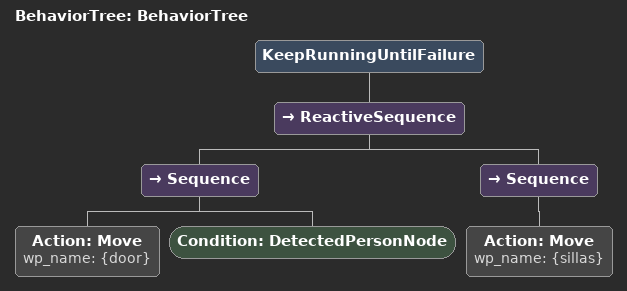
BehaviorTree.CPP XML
<?xml version="1.0"?>
<root main_tree_to_execute="BehaviorTree">
    <BehaviorTree ID="BehaviorTree">
        <KeepRunningUntilFailure>
            <ReactiveSequence>
                <Sequence>
                    <Action ID="Move" wp_name="{door}"/>
                    <Condition ID="DetectedPersonNode"/>
                </Sequence>
                <Sequence>
                    <Action ID="Move" wp_name="{sillas}"/>
                </Sequence>
            </ReactiveSequence>
        </KeepRunningUntilFailure>
    </BehaviorTree>
</root>
